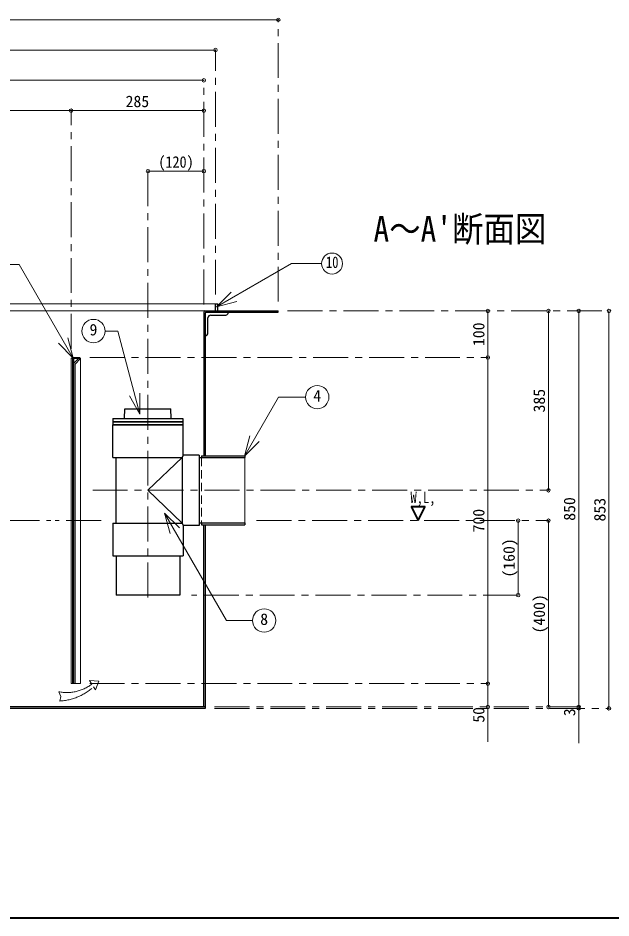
# Model space of a CAD drawing. Units: millimetres at full size, sheet at 1:15; some dimension numbers follow another scale. Extents: x -3171 to 2904, y -2098 to 2117.
# Drawn here: x -1407 to -134, y -2098 to -166 of the extents above; entities that cross this region are included whole.
import ezdxf
from ezdxf.enums import TextEntityAlignment as Align

# ---------------------------------------------------------------- set-up
doc = ezdxf.new("R2010")
doc.units = ezdxf.units.MM
doc.header["$LTSCALE"] = 15
doc.header["$PDMODE"] = 32
doc.header["$PDSIZE"] = 7.5
for name, pattern in [('CHAIN1', [8, 5, -1, 1, -1]), ('DASHED1', [1.8, 1.2, -0.6]), ('DOUBLE_CHAIN1', [8.8, 5, -1, 0.6, -0.6, 0.6, -1])]:
    doc.linetypes.add(name, pattern=pattern)
doc.layers.add('0-6_補助線', color=4, linetype='Continuous', lineweight=9)
doc.styles.add('ＭＳ ゴシック', font='')
doc.styles.get('ＭＳ ゴシック').set_extended_font_data('MS Gothic')

msp = doc.modelspace()

# ---------------------------------------------------------------- linework, layer by layer
at = {"layer": '0-6_補助線'}
for p, q in [((-848.38, -169.95), (-2568.38, -169.95)), ((-2433.38, -234.95), (-983.38, -234.95)), ((-1008.38, -299.95), (-2408.38, -299.95)), ((-1573.38, -364.95), (-1293.38, -364.95)), ((-1293.38, -364.95), (-1008.38, -364.95)), ((-1128.38, -494.95), (-1008.38, -494.95)), ((-2433.38, -779.95), (-983.38, -779.95)), ((-1658.38, -794.95), (-1005.38, -794.95)), ((-398.38, -894.95), (-398.38, -794.95)), ((-268.38, -794.95), (-268.38, -1179.95)), ((-203.38, -794.95), (-203.38, -1644.95)), ((-138.38, -1647.95), (-138.38, -794.95)), ((-1289.63, -896.45), (-1290.38, -896.45)), ((-333.38, -1244.95), (-333.38, -1404.95)), ((-268.38, -1244.95), (-268.38, -1644.95)), ((-1290.38, -1594.95), (-1289.63, -1594.95)), ((-1287.38, -1594.95), (-1288.13, -1594.95)), ((-1284.38, -1594.95), (-1273.38, -1594.95)), ((-203.38, -1644.95), (-203.38, -1722.95))]:
    msp.add_line(p, q, dxfattribs=at)
at = {"layer": '0-6_補助線', "linetype": 'CHAIN1'}
for p, q in [((-848.38, -774.95), (-848.38, -169.95)), ((-983.38, -759.95), (-983.38, -234.95)), ((-1008.38, -780.95), (-1008.38, -299.95)), ((-1293.38, -876.45), (-1293.38, -364.95)), ((-1128.38, -494.95), (-1128.38, -1419.95)), ((-828.38, -794.95), (-138.38, -794.95)), ((-1253.38, -894.95), (-398.38, -894.95)), ((-1246.88, -1179.95), (-268.38, -1179.95)), ((-895.38, -1244.95), (-268.38, -1244.95)), ((-333.38, -1404.95), (-1034.88, -1404.95)), ((-1253.38, -1594.95), (-398.38, -1594.95)), ((-985.38, -1644.95), (-203.38, -1644.95)), ((-985.38, -1647.95), (-138.38, -1647.95))]:
    msp.add_line(p, q, dxfattribs=at)
at = {"layer": '0-6_補助線', "color": 7, "lineweight": 18}
for p, q in [((-1449.69, -695.32), (-1404.72, -695.32)), ((-1288.87, -895.98), (-1404.72, -695.32)), ((-981.21, -786.29), (-820.07, -693.26)), ((-820.07, -693.26), (-755.49, -693.26)), ((-981.21, -786.29), (-949.39, -754.47)), ((-981.21, -786.29), (-937.74, -774.64)), ((-1220.25, -838.11), (-1193.32, -838.11)), ((-1145.57, -1016.31), (-1193.32, -838.11)), ((-1288.87, -895.98), (-1320.69, -864.16)), ((-1288.87, -895.98), (-1300.51, -852.51)), ((-1293.38, -1594.95), (-1293.38, -896.45)), ((-1286.5, -906.58), (-1276.38, -896.45)), ((-1283.94, -908.26), (-1274.26, -898.58)), ((-1276.38, -896.45), (-1274.26, -898.58)), ((-1287.38, -908.7), (-1287.38, -1594.95)), ((-1284.38, -909.32), (-1284.38, -1594.95)), ((-1145.57, -1016.31), (-1168.07, -977.34)), ((-1145.57, -1016.31), (-1145.57, -971.31)), ((-920.98, -1106.79), (-847.74, -979.94)), ((-847.74, -979.94), (-789.75, -979.94)), ((-920.98, -1106.79), (-909.33, -1063.33)), ((-920.98, -1106.79), (-889.16, -1074.97)), ((-920.38, -1109.85), (-920.38, -1250.05)), ((-1092.52, -1228.99), (-1080.87, -1272.46)), ((-1092.52, -1228.99), (-1060.7, -1260.81)), ((-1290.38, -1594.95), (-1293.38, -1594.95)), ((-1284.38, -1594.95), (-1287.38, -1594.95))]:
    msp.add_line(p, q, dxfattribs=at)
at = {"layer": '0-6_補助線', "color": 5, "lineweight": 25}
for p, q in [((-983.38, -794.95), (-983.38, -779.95)), ((-983.38, -779.95), (-978.38, -779.95)), ((-978.38, -794.95), (-978.38, -779.95)), ((-1008.38, -797.95), (-1008.38, -1105.95)), ((-1005.38, -794.95), (-848.38, -794.95)), ((-1005.38, -799.45), (-1005.38, -1105.95)), ((-1003.88, -797.95), (-848.38, -797.95)), ((-999.38, -841.95), (-999.38, -809.95)), ((-993.38, -803.95), (-961.38, -803.95)), ((-848.38, -797.95), (-848.38, -794.95)), ((-1289.63, -896.45), (-1289.63, -1594.95)), ((-1288.13, -894.95), (-1274.63, -894.95)), ((-1288.13, -897.2), (-1288.13, -1594.95)), ((-1287.38, -896.45), (-1274.63, -896.45)), ((-1274.63, -896.45), (-1274.63, -894.95)), ((-1078.38, -1025.95), (-1078.88, -1004.95)), ((-1203.88, -1039.45), (-1052.88, -1039.45)), ((-1203.88, -1109.45), (-1203.88, -1039.45)), ((-1203.38, -1025.95), (-1203.38, -1031.95)), ((-1203.38, -1031.95), (-1053.38, -1031.95)), ((-1203.38, -1032.95), (-1053.38, -1032.95)), ((-1203.38, -1032.95), (-1203.38, -1038.95)), ((-1203.38, -1038.95), (-1053.38, -1038.95)), ((-1053.38, -1032.95), (-1053.38, -1038.95)), ((-1052.88, -1104.45), (-1052.88, -1039.45)), ((-1203.88, -1109.45), (-1054.88, -1109.45)), ((-1196.88, -1250.45), (-1196.88, -1109.45)), ((-1018.38, -1104.45), (-1052.88, -1104.45)), ((-1018.38, -1104.45), (-1018.38, -1255.45)), ((-1018.38, -1109.85), (-920.38, -1109.85)), ((-1013.38, -1105.95), (-920.38, -1105.95)), ((-1013.38, -1105.95), (-1013.38, -1109.85)), ((-920.38, -1105.95), (-920.38, -1109.85)), ((-1203.88, -1250.45), (-1054.88, -1250.45)), ((-1203.88, -1250.45), (-1203.88, -1320.45)), ((-1018.38, -1255.45), (-1052.88, -1255.45)), ((-1018.38, -1250.05), (-920.38, -1250.05)), ((-1013.38, -1250.05), (-1013.38, -1253.95)), ((-1013.38, -1253.95), (-920.38, -1253.95)), ((-1008.38, -1644.95), (-1008.38, -1253.95)), ((-1005.38, -1253.95), (-1005.38, -1647.95)), ((-920.38, -1250.05), (-920.38, -1253.95)), ((-1203.88, -1320.45), (-1052.88, -1320.45)), ((-1196.88, -1320.45), (-1196.88, -1404.95)), ((-1059.88, -1320.45), (-1059.88, -1404.95)), ((-1059.88, -1404.95), (-1196.88, -1404.95)), ((-1288.13, -1594.95), (-1289.63, -1594.95)), ((-1005.38, -1644.95), (-2411.38, -1644.95)), ((-1005.38, -1647.95), (-2411.38, -1647.95))]:
    msp.add_line(p, q, dxfattribs=at)
at = {"layer": '0-6_補助線', "linetype": 'DASHED1'}
msp.add_line((-1013.38, -1109.85), (-1013.38, -1250.05), dxfattribs=at)
at = {"layer": '0-6_補助線', "color": 1, "lineweight": 40}
for p, q in [((-563.38, -1214.95), (-548.38, -1244.95)), ((-563.38, -1214.95), (-533.38, -1214.95)), ((-548.38, -1244.95), (-533.38, -1214.95)), ((2904.12, -2097.95), (-3170.88, -2097.95))]:
    msp.add_line(p, q, dxfattribs=at)
at = {"layer": '0-6_補助線', "linetype": 'DOUBLE_CHAIN1'}
for p, q in [((-1228.88, -1244.95), (-2403.38, -1244.95)), ((-1253.57, -1588.35), (-1233.9, -1589.5)), ((-1248.95, -1596.06), (-1253.57, -1588.35)), ((-1245.09, -1601.85), (-1240.84, -1608.02)), ((-1240.84, -1608.02), (-1233.9, -1589.5)), ((-1319.58, -1612.31), (-1315.3, -1622.29)), ((-1315.3, -1622.29), (-1317.61, -1632.32))]:
    msp.add_line(p, q, dxfattribs=at)
at = {"layer": '0-6_補助線', "color": 7, "lineweight": 18}
for points in [[(-1290.38, -1594.95), (-1290.38, -896.45), (-1293.38, -896.45)], [(-1092.52, -1228.99), (-959.48, -1459.43), (-903.74, -1459.43)]]:
    msp.add_lwpolyline(points, dxfattribs=at)
at = {"layer": '0-6_補助線'}
for points in [[(-1273.38, -1594.95), (-1273.38, -896.45), (-1274.63, -896.45)], [(-398.38, -1719.95), (-398.38, -1594.95), (-398.38, -894.95)], [(-1054.88, -1109.45), (-1128.38, -1179.95), (-1054.88, -1250.45)]]:
    msp.add_lwpolyline(points, dxfattribs=at)
at = {"layer": '0-6_補助線', "color": 5, "lineweight": 25}
for points in [[(-1178.38, -1025.95), (-1177.88, -1004.95), (-1078.88, -1004.95)], [(-1203.38, -1025.95), (-1053.38, -1025.95), (-1053.38, -1031.95)], [(-1052.88, -1104.45), (-1054.88, -1109.45), (-1054.88, -1250.45), (-1052.88, -1255.45), (-1052.88, -1320.45)]]:
    msp.add_lwpolyline(points, dxfattribs=at)
at = {"layer": '0-6_補助線', "color": 7, "lineweight": 18}
for centre, radius in [((-732.99, -693.26), 22.5), ((-1245.25, -838.11), 25), ((-764.75, -979.94), 25), ((-878.74, -1459.43), 25)]:
    msp.add_circle(centre, radius, dxfattribs=at)
at = {"layer": '0-6_補助線', "color": 5, "lineweight": 25}
for centre, radius, start, end in [((-1005.38, -797.95), 3, 90, 180), ((-1003.88, -799.45), 1.5, 90, 180), ((-993.38, -809.95), 6, 90, 180), ((-961.38, -797.95), 6, 270, 0), ((-1005.38, -841.95), 6, 270, 0), ((-1288.13, -896.45), 1.5, 90, 180), ((-1287.38, -897.2), 0.75, 90, 180)]:
    msp.add_arc(centre, radius, start, end, dxfattribs=at)
at = {"layer": '0-6_補助線', "color": 7, "lineweight": 18}
for centre, radius in [((-1284.38, -908.7), 3), ((-1282.88, -909.32), 1.5)]:
    msp.add_arc(centre, radius, 135, 180, dxfattribs=at)
at = {"layer": '0-6_補助線', "linetype": 'DOUBLE_CHAIN1'}
for centre, radius, start, end in [((-1302.39, -1525.37), 88.62, 258.815, 307.08828), ((-1324.7, -1513.93), 118.61, 273.42535, 312.16018)]:
    msp.add_arc(centre, radius, start, end, dxfattribs=at)
at = {"layer": '0-6_補助線', "color": 1}
for p in [(-848.38, -169.95), (-983.38, -234.95), (-1008.38, -299.95), (-1293.38, -364.95), (-1008.38, -364.95), (-1128.38, -494.95), (-1008.38, -494.95), (-398.38, -794.95), (-268.38, -794.95), (-203.38, -794.95), (-138.38, -794.95), (-398.38, -894.95), (-268.38, -1179.95), (-333.38, -1244.95), (-268.38, -1244.95), (-333.38, -1404.95), (-398.38, -1594.95), (-398.38, -1644.95), (-268.38, -1644.95), (-203.38, -1644.95), (-203.38, -1647.95), (-138.38, -1647.95)]:
    msp.add_point(p, dxfattribs=at)

# ---------------------------------------------------------------- texts
at = {"layer": '0-6_補助線', "color": 7, "style": 'ＭＳ ゴシック'}
for s, p in [('285', (-1176.2, -364.95)), ('9', (-1253.68, -854.99)), ('4', (-773.19, -996.82)), ('8', (-887.18, -1476.3))]:
    msp.add_text(s, height=24.74, dxfattribs=at).set_placement(p, align=Align.BOTTOM_LEFT)
for s, height, width, p in [('(120)', 24.74, 0.9, (-1105.88, -494.95)), ("A～A'断面図", 54.99, 0.9, (-644.01, -662.95)), ('10', 24.74, 0.8, (-746.12, -710.13)), ('W,L,', 24.74, 0.8, (-564.63, -1214.95))]:
    msp.add_text(s, height=height, dxfattribs=dict(at, width=width)).set_placement(p, align=Align.BOTTOM_LEFT)
for s, p in [('100', (-398.38, -870.27)), ('385', (-268.38, -1012.77)), ('850', (-203.38, -1245.27)), ('853', (-138.38, -1246.77)), ('700', (-398.38, -1270.27)), ('(160)', (-333.38, -1367.14)), ('(400)', (-268.38, -1487.14)), ('50', (-398.38, -1678.7)), ('3', (-203.38, -1664.83))]:
    msp.add_text(s, height=24.74, rotation=90, dxfattribs=at).set_placement(p, align=Align.BOTTOM_LEFT)

doc.saveas('drawing.dxf')
